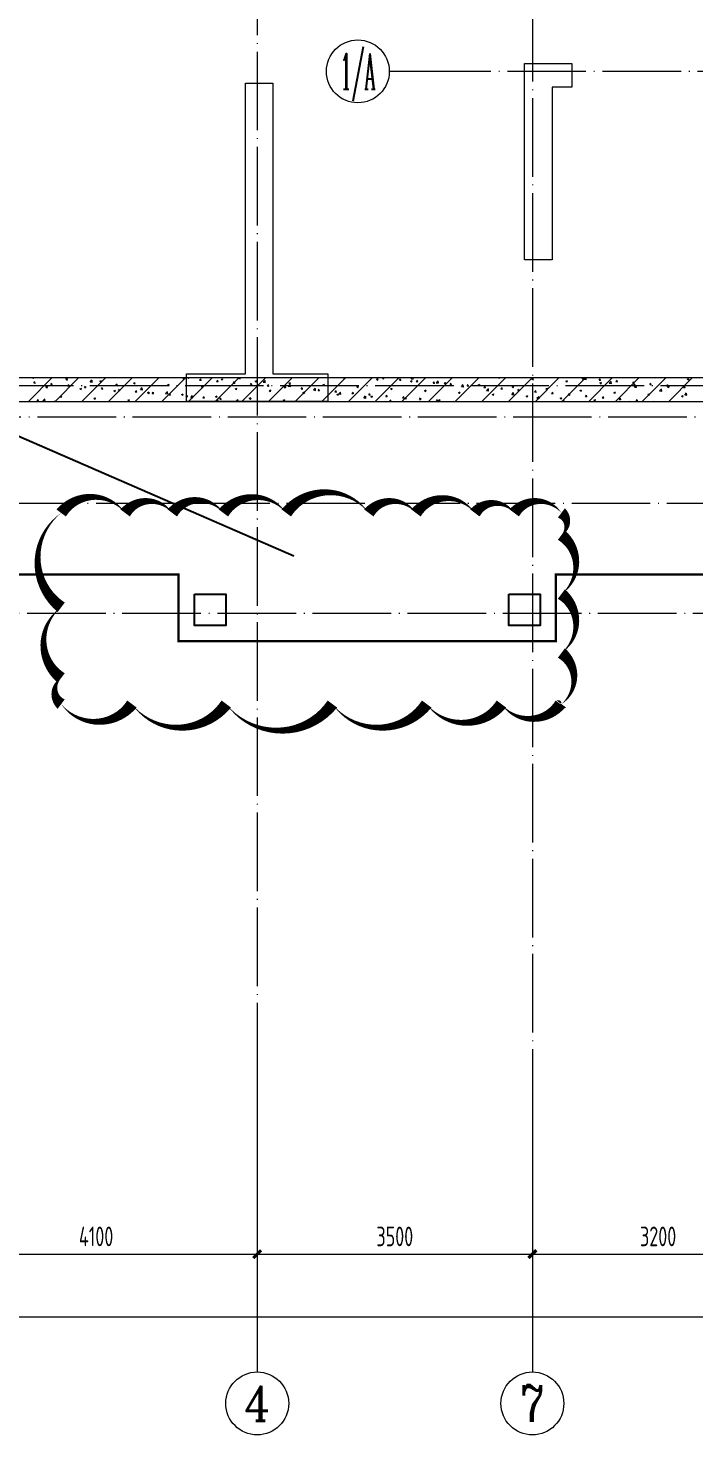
# Model space of a CAD drawing. Extents: x 5874492 to 7194610, y -939842 to -279257.
# Drawn here: x 6098328 to 6106797, y -584928 to -567029 of the extents above; entities that cross this region are included whole.
import ezdxf
from ezdxf.enums import TextEntityAlignment as Align

# ---------------------------------------------------------------- set-up
doc = ezdxf.new("R2010")
doc.units = 0
doc.header["$LTSCALE"] = 1000
doc.linetypes.add('DOTE', pattern=[2.42, 2, -0.2, 0.02, -0.2])
for name, color, linetype, lineweight in [('A-标注-内部轴号', 105, 'Continuous', 15), ('A-标注-轴号', 3, 'Continuous', 15), ('A-标注-轴号文字', 7, 'Continuous', 15), ('A-轴线-塔楼', 1, 'DOTE', 9), ('A-轴线-隔墙', 41, 'DOTE', 9), ('S-基础-BASE-CON', 2, 'Continuous', 20), ('S-基础-DQ', 6, 'Continuous', 20), ('S-基础-HATCH', 251, 'Continuous', 20), ('S-墙柱-WALL', 6, 'Continuous', 20), ('S-轴网-轴号', 3, 'Continuous', 20), ('S-轴网-轴线', 1, 'DOTE', 9)]:
    doc.layers.add(name, color=color, linetype=linetype, lineweight=lineweight)
doc.layers.add('S-活动层-非打印1', color=170, linetype='Continuous', plot=False)
doc.styles.add('_TCH_AXIS', font='COMPLEX.shx', dxfattribs={"bigfont": 'hztxt.shx'})
doc.styles.add('COMPLEX', font='COMPLEX')
doc.styles.add('TSSD_REIN_T3', font='tssdeng.shx', dxfattribs={"width": 0.7, "bigfont": 'hztxt.shx'})
doc.dimstyles.new('_TCH_ARCH&&100', dxfattribs={"dimtxt": 250, "dimasz": 100, "dimexe": 100, "dimexo": 100, "dimgap": 100, "dimtad": 1, "dimdec": 0, "dimzin": 0, "dimdsep": 46, "dimtxsty": 'TSSD_REIN_T3', "dimblk": 'ARCHTICK', "dimcen": 0.09, "dimclrt": 7, "dimazin": 2, "dimtfac": 1, "dimtdec": 0, "dimtix": 1, "dimtmove": 2, "dimatfit": 3, "dimfxl": 0, "dimtolj": 1, "dimtzin": 0, "dimarcsym": 0})

# ---------------------------------------------------------------- blocks, each defined once
blk = doc.blocks.new('A$C7008057F')
at = {"layer": 'S-基础-BASE-CON', "const_width": 30}
blk.add_lwpolyline([(-12960, -4950), (-12960, -17400), (-1700, -17400), (-1700, -18250), (3100, -18250), (3100, -17400), (9000, -17400), (9000, -17400), (13600, -17400), (13600, -17400)], dxfattribs=at)
blk = doc.blocks.new('A$C443D77DC')
at = {"ltscale": 0.5}
for points in [[(9400, -2650), (9800, -2650), (9800, -3050), (9400, -3050)], [(13400, -2650), (13800, -2650), (13800, -3050), (13400, -3050)]]:
    blk.add_lwpolyline(points, close=True, dxfattribs=at)
blk = doc.blocks.new('sfdgjhgfhgkjhk')
at = {"layer": 'S-基础-DQ'}
for points in [[(6945492, 358792), (6945492, 356336), (6963809, 356336), (6963809, 354236), (6966809, 354236), (6966809, 354586), (6971909, 354586), (6971909, 347036), (6977909, 347036), (6977909, 339686), (6931592, 339686), (6931592, 336294)], [(6931892, 336294), (6931892, 339386), (6978209, 339386), (6978209, 347336), (6972209, 347336), (6972209, 354886), (6966509, 354886), (6966509, 354536), (6964109, 354536), (6964109, 356636), (6945792, 356636), (6945792, 358792)]]:
    blk.add_lwpolyline(points, dxfattribs=at)
at = {"layer": 'S-基础-HATCH'}
for p, q in [((6938198, 339386), (6938498, 339686)), ((6938251, 339686), (6938257, 339682)), ((6938258, 339678), (6938261, 339686)), ((6938266, 339621), (6938281, 339638)), ((6938266, 339621), (6938284, 339619)), ((6938285, 339616), (6938281, 339635)), ((6938421, 339571), (6938442, 339579)), ((6938421, 339571), (6938436, 339561)), ((6938437, 339558), (6938443, 339576)), ((6938482, 339602), (6938496, 339619)), ((6938482, 339602), (6938499, 339600)), ((6938500, 339597), (6938497, 339616)), ((6938537, 339386), (6938837, 339686)), ((6938664, 339686), (6938689, 339682)), ((6938674, 339668), (6938695, 339676)), ((6938674, 339668), (6938688, 339658)), ((6938690, 339679), (6938689, 339686)), ((6938689, 339654), (6938695, 339672)), ((6938697, 339583), (6938711, 339600)), ((6938697, 339583), (6938715, 339581)), ((6938715, 339578), (6938712, 339597)), ((6938853, 339547), (6938874, 339555)), ((6938853, 339547), (6938868, 339537)), ((6938868, 339533), (6938874, 339552)), ((6938877, 339386), (6939177, 339686)), ((6938912, 339564), (6938926, 339581)), ((6938912, 339564), (6938930, 339563)), ((6938930, 339559), (6938927, 339578)), ((6938983, 339637), (6939006, 339661)), ((6938983, 339637), (6939010, 339632)), ((6939010, 339630), (6939007, 339658)), ((6939105, 339644), (6939126, 339652)), ((6939105, 339644), (6939120, 339634)), ((6939120, 339630), (6939126, 339648)), ((6939127, 339545), (6939142, 339563)), ((6939127, 339545), (6939145, 339544)), ((6939146, 339541), (6939142, 339559)), ((6939216, 339386), (6939516, 339686)), ((6939303, 339587), (6939326, 339611)), ((6939303, 339587), (6939330, 339583)), ((6939330, 339580), (6939327, 339608)), ((6939342, 339527), (6939357, 339544)), ((6939536, 339620), (6939557, 339628)), ((6939536, 339620), (6939551, 339610)), ((6939551, 339606), (6939557, 339624)), ((6939556, 339386), (6939856, 339686)), ((6939623, 339537), (6939647, 339562)), ((6939651, 339530), (6939647, 339559)), ((6939895, 339386), (6940195, 339686)), ((6939967, 339596), (6939988, 339604)), ((6939967, 339596), (6939982, 339585)), ((6939983, 339582), (6939989, 339600)), ((6940161, 339677), (6940169, 339686)), ((6940161, 339677), (6940179, 339675)), ((6940180, 339672), (6940177, 339686)), ((6940228, 339686), (6940234, 339682)), ((6940235, 339679), (6940237, 339686)), ((6940235, 339386), (6940535, 339686)), ((6940376, 339658), (6940391, 339675)), ((6940376, 339658), (6940394, 339657)), ((6940395, 339653), (6940392, 339672)), ((6940398, 339572), (6940419, 339580)), ((6940398, 339572), (6940413, 339561)), ((6940414, 339558), (6940420, 339576)), ((6940574, 339386), (6940874, 339686)), ((6940592, 339639), (6940606, 339657)), ((6940592, 339639), (6940610, 339638)), ((6940610, 339634), (6940607, 339653)), ((6940650, 339668), (6940671, 339676)), ((6940650, 339668), (6940665, 339658)), ((6940666, 339655), (6940672, 339673)), ((6940807, 339620), (6940821, 339638)), ((6940807, 339620), (6940825, 339619)), ((6940825, 339616), (6940822, 339634)), ((6940829, 339548), (6940850, 339556)), ((6940829, 339548), (6940844, 339537)), ((6940845, 339534), (6940851, 339552)), ((6940864, 339681), (6940869, 339686)), ((6940864, 339681), (6940891, 339676)), ((6940891, 339674), (6940890, 339686)), ((6940913, 339386), (6941213, 339686)), ((6941022, 339602), (6941036, 339619)), ((6941022, 339602), (6941040, 339600)), ((6941041, 339597), (6941037, 339616)), ((6941081, 339644), (6941102, 339652)), ((6941081, 339644), (6941096, 339634)), ((6941097, 339631), (6941103, 339649)), ((6941184, 339631), (6941208, 339655)), ((6941184, 339631), (6941211, 339627)), ((6941212, 339624), (6941208, 339652)), ((6941237, 339583), (6941252, 339600)), ((6941237, 339583), (6941255, 339581)), ((6941256, 339578), (6941252, 339597)), ((6941253, 339386), (6941553, 339686)), ((6941452, 339564), (6941467, 339581)), ((6941452, 339564), (6941470, 339562)), ((6941471, 339559), (6941468, 339578)), ((6941504, 339581), (6941528, 339606)), ((6941504, 339581), (6941531, 339577)), ((6941512, 339620), (6941533, 339628)), ((6941512, 339620), (6941527, 339610)), ((6941528, 339607), (6941534, 339625)), ((6941532, 339574), (6941528, 339603)), ((6941592, 339386), (6941892, 339686)), ((6941668, 339545), (6941682, 339562)), ((6941668, 339545), (6941685, 339544)), ((6941686, 339540), (6941683, 339559)), ((6941825, 339532), (6941848, 339556)), ((6941852, 339525), (6941849, 339553)), ((6941883, 339526), (6941897, 339544)), ((6941932, 339386), (6942232, 339686)), ((6941944, 339596), (6941965, 339604)), ((6941944, 339596), (6941958, 339586)), ((6941959, 339583), (6941965, 339601)), ((6942206, 339686), (6942211, 339683)), ((6942211, 339680), (6942213, 339686)), ((6942271, 339386), (6942571, 339686)), ((6942375, 339572), (6942396, 339580)), ((6942375, 339572), (6942390, 339562)), ((6942390, 339559), (6942396, 339577)), ((6942610, 339386), (6942910, 339686)), ((6942627, 339669), (6942648, 339677)), ((6942627, 339669), (6942642, 339659)), ((6942642, 339656), (6942648, 339674)), ((6942702, 339677), (6942710, 339686)), ((6942702, 339677), (6942720, 339675)), ((6942720, 339672), (6942718, 339686)), ((6942806, 339548), (6942827, 339556)), ((6942806, 339548), (6942821, 339538)), ((6942821, 339535), (6942827, 339553)), ((6942917, 339658), (6942931, 339675)), ((6942917, 339658), (6942935, 339656)), ((6942936, 339653), (6942932, 339672)), ((6942950, 339386), (6943250, 339686)), ((6943058, 339645), (6943079, 339653)), ((6943058, 339645), (6943073, 339635)), ((6943066, 339675), (6943076, 339686)), ((6943066, 339675), (6943092, 339671)), ((6943073, 339632), (6943080, 339650)), ((6943093, 339668), (6943091, 339686)), ((6943132, 339639), (6943147, 339656)), ((6943132, 339639), (6943150, 339637)), ((6943151, 339634), (6943147, 339653)), ((6943289, 339386), (6943589, 339686)), ((6943347, 339620), (6943362, 339637)), ((6943347, 339620), (6943365, 339619)), ((6943366, 339615), (6943362, 339634)), ((6943386, 339625), (6943409, 339650)), ((6943386, 339625), (6943412, 339621)), ((6943413, 339618), (6943410, 339647)), ((6943489, 339621), (6943510, 339629)), ((6943489, 339621), (6943504, 339611)), ((6943505, 339608), (6943511, 339626)), ((6943563, 339601), (6943577, 339619)), ((6943563, 339601), (6943580, 339600)), ((6943581, 339596), (6943578, 339615)), ((6943629, 339386), (6943929, 339686)), ((6943706, 339576), (6943729, 339600)), ((6943706, 339576), (6943733, 339571)), ((6943733, 339569), (6943730, 339597)), ((6943778, 339583), (6943792, 339600)), ((6943778, 339583), (6943796, 339581)), ((6943796, 339578), (6943793, 339596)), ((6943920, 339597), (6943941, 339605)), ((6943920, 339597), (6943935, 339587)), ((6943936, 339583), (6943942, 339602)), ((6943968, 339386), (6944268, 339686)), ((6943993, 339564), (6944007, 339581)), ((6943993, 339564), (6944011, 339562)), ((6944011, 339559), (6944008, 339578)), ((6944026, 339526), (6944049, 339550)), ((6944053, 339519), (6944050, 339547)), ((6944183, 339686), (6944187, 339684)), ((6944188, 339680), (6944190, 339686)), ((6944208, 339545), (6944223, 339562)), ((6944208, 339545), (6944226, 339543)), ((6944227, 339540), (6944223, 339559)), ((6944307, 339386), (6944607, 339686)), ((6944351, 339573), (6944372, 339581)), ((6944351, 339573), (6944366, 339563)), ((6944367, 339559), (6944373, 339578)), ((6944423, 339526), (6944438, 339543)), ((6944603, 339670), (6944624, 339678)), ((6944603, 339670), (6944618, 339660)), ((6944619, 339656), (6944625, 339674)), ((6944647, 339386), (6944947, 339686)), ((6944782, 339549), (6944803, 339557)), ((6944782, 339549), (6944797, 339539)), ((6944798, 339535), (6944804, 339554)), ((6944986, 339386), (6945286, 339686)), ((6945035, 339646), (6945056, 339654)), ((6945035, 339646), (6945049, 339636)), ((6945050, 339632), (6945056, 339650)), ((6945242, 339676), (6945250, 339686)), ((6945242, 339676), (6945260, 339675)), ((6945261, 339672), (6945258, 339686)), ((6945267, 339669), (6945283, 339686)), ((6945267, 339669), (6945294, 339665)), ((6945294, 339662), (6945292, 339686)), ((6945326, 339386), (6945626, 339686)), ((6945458, 339658), (6945472, 339675)), ((6945458, 339658), (6945475, 339656)), ((6945466, 339622), (6945487, 339630)), ((6945466, 339622), (6945481, 339611)), ((6945476, 339653), (6945473, 339672)), ((6945481, 339608), (6945487, 339626)), ((6945587, 339620), (6945610, 339644)), ((6945587, 339620), (6945614, 339615)), ((6945614, 339613), (6945611, 339641)), ((6945665, 339386), (6945965, 339686)), ((6945673, 339639), (6945687, 339656)), ((6945673, 339639), (6945691, 339637)), ((6945691, 339634), (6945688, 339653)), ((6945888, 339620), (6945902, 339637)), ((6945888, 339620), (6945906, 339618)), ((6945897, 339598), (6945918, 339606)), ((6945897, 339598), (6945912, 339587)), ((6945906, 339615), (6945903, 339634)), ((6945907, 339570), (6945931, 339594)), ((6945907, 339570), (6945934, 339566)), ((6945912, 339584), (6945918, 339602)), ((6945935, 339563), (6945931, 339591)), ((6946005, 339386), (6946305, 339686)), ((6946103, 339601), (6946118, 339618)), ((6946103, 339601), (6946121, 339600)), ((6946122, 339596), (6946118, 339615)), ((6946161, 339686), (6946164, 339684)), ((6946164, 339681), (6946166, 339686)), ((6946227, 339520), (6946251, 339545)), ((6946318, 339582), (6946333, 339600)), ((6946318, 339582), (6946336, 339581)), ((6946328, 339573), (6946349, 339582)), ((6946328, 339573), (6946343, 339563)), ((6946337, 339577), (6946333, 339596)), ((6946344, 339386), (6946644, 339686)), ((6946344, 339560), (6946350, 339578)), ((6946533, 339563), (6946548, 339581)), ((6946533, 339563), (6946551, 339562)), ((6946552, 339559), (6946549, 339577)), ((6946580, 339670), (6946601, 339678)), ((6946580, 339670), (6946595, 339660)), ((6946596, 339657), (6946602, 339675)), ((6938308, 339395), (6938322, 339412)), ((6938308, 339395), (6938326, 339393)), ((6938327, 339390), (6938323, 339409)), ((6938382, 339394), (6938406, 339418)), ((6938382, 339394), (6938409, 339390)), ((6938410, 339387), (6938406, 339416)), ((6938531, 339386), (6938538, 339393)), ((6938539, 339386), (6938538, 339390)), ((6938601, 339450), (6938622, 339458)), ((6938601, 339450), (6938615, 339440)), ((6938616, 339437), (6938622, 339455)), ((6939032, 339426), (6939053, 339434)), ((6939032, 339426), (6939047, 339416)), ((6939047, 339413), (6939053, 339431)), ((6939284, 339523), (6939305, 339531)), ((6939284, 339523), (6939299, 339513)), ((6939299, 339509), (6939305, 339528)), ((6939342, 339527), (6939360, 339525)), ((6939361, 339522), (6939357, 339540)), ((6939463, 339402), (6939484, 339410)), ((6939463, 339402), (6939478, 339392)), ((6939478, 339389), (6939484, 339407)), ((6939557, 339508), (6939572, 339525)), ((6939557, 339508), (6939575, 339506)), ((6939576, 339503), (6939573, 339522)), ((6939623, 339537), (6939650, 339533)), ((6939715, 339499), (6939736, 339507)), ((6939715, 339499), (6939730, 339489)), ((6939730, 339485), (6939737, 339504)), ((6939773, 339489), (6939787, 339506)), ((6939773, 339489), (6939791, 339487)), ((6939791, 339484), (6939788, 339503)), ((6939943, 339488), (6939967, 339512)), ((6939943, 339488), (6939970, 339483)), ((6939971, 339481), (6939967, 339509)), ((6939988, 339470), (6940002, 339487)), ((6939988, 339470), (6940006, 339469)), ((6940006, 339465), (6940003, 339484)), ((6940146, 339475), (6940167, 339483)), ((6940146, 339475), (6940161, 339465)), ((6940162, 339461), (6940168, 339480)), ((6940203, 339451), (6940217, 339469)), ((6940203, 339451), (6940221, 339450)), ((6940222, 339446), (6940218, 339465)), ((6940264, 339438), (6940287, 339462)), ((6940264, 339438), (6940290, 339434)), ((6940291, 339431), (6940288, 339459)), ((6940418, 339432), (6940433, 339450)), ((6940418, 339432), (6940436, 339431)), ((6940437, 339428), (6940433, 339446)), ((6940577, 339451), (6940598, 339459)), ((6940577, 339451), (6940592, 339441)), ((6940584, 339388), (6940607, 339413)), ((6940584, 339388), (6940598, 339386)), ((6940593, 339437), (6940599, 339455)), ((6940610, 339386), (6940608, 339410)), ((6940633, 339414), (6940648, 339431)), ((6940633, 339414), (6940651, 339412)), ((6940652, 339409), (6940648, 339428)), ((6940848, 339395), (6940863, 339412)), ((6940848, 339395), (6940866, 339393)), ((6940867, 339390), (6940864, 339409)), ((6941008, 339427), (6941029, 339435)), ((6941008, 339427), (6941023, 339417)), ((6941024, 339413), (6941030, 339431)), ((6941072, 339386), (6941078, 339393)), ((6941079, 339386), (6941079, 339390)), ((6941260, 339523), (6941281, 339532)), ((6941260, 339523), (6941275, 339513)), ((6941276, 339510), (6941282, 339528)), ((6941439, 339403), (6941460, 339411)), ((6941439, 339403), (6941454, 339393)), ((6941455, 339389), (6941461, 339407)), ((6941691, 339499), (6941712, 339508)), ((6941691, 339499), (6941706, 339489)), ((6941707, 339486), (6941713, 339504)), ((6941825, 339532), (6941851, 339527)), ((6941883, 339526), (6941901, 339525)), ((6941890, 339386), (6941892, 339387)), ((6941901, 339521), (6941898, 339540)), ((6942098, 339508), (6942112, 339525)), ((6942098, 339508), (6942116, 339506)), ((6942117, 339503), (6942113, 339521)), ((6942123, 339475), (6942144, 339483)), ((6942123, 339475), (6942138, 339465)), ((6942138, 339462), (6942144, 339480)), ((6942145, 339482), (6942168, 339506)), ((6942145, 339482), (6942171, 339478)), ((6942172, 339475), (6942169, 339503)), ((6942313, 339489), (6942328, 339506)), ((6942313, 339489), (6942331, 339487)), ((6942332, 339484), (6942328, 339503)), ((6942465, 339432), (6942488, 339457)), ((6942465, 339432), (6942492, 339428)), ((6942492, 339425), (6942489, 339454)), ((6942528, 339470), (6942543, 339487)), ((6942528, 339470), (6942546, 339468)), ((6942547, 339465), (6942543, 339484)), ((6942554, 339451), (6942575, 339459)), ((6942554, 339451), (6942569, 339441)), ((6942569, 339438), (6942575, 339456)), ((6942743, 339451), (6942758, 339468)), ((6942743, 339451), (6942761, 339449)), ((6942762, 339446), (6942759, 339465)), ((6942788, 339386), (6942808, 339407)), ((6942811, 339386), (6942809, 339404)), ((6942959, 339432), (6942973, 339449)), ((6942959, 339432), (6942977, 339431)), ((6942977, 339427), (6942974, 339446)), ((6942985, 339427), (6943006, 339435)), ((6942985, 339427), (6943000, 339417)), ((6943000, 339414), (6943007, 339432)), ((6943174, 339413), (6943188, 339431)), ((6943174, 339413), (6943192, 339412)), ((6943192, 339408), (6943189, 339427)), ((6943237, 339524), (6943258, 339532)), ((6943237, 339524), (6943252, 339514)), ((6943253, 339511), (6943259, 339529)), ((6943389, 339395), (6943403, 339412)), ((6943389, 339395), (6943407, 339393)), ((6943408, 339390), (6943404, 339408)), ((6943416, 339403), (6943437, 339411)), ((6943416, 339403), (6943431, 339393)), ((6943432, 339390), (6943438, 339408)), ((6943613, 339386), (6943619, 339393)), ((6943620, 339386), (6943619, 339390)), ((6943668, 339500), (6943689, 339508)), ((6943668, 339500), (6943683, 339490)), ((6943684, 339487), (6943690, 339505)), ((6943865, 339386), (6943868, 339387)), ((6944026, 339526), (6944053, 339522)), ((6944099, 339476), (6944120, 339484)), ((6944099, 339476), (6944114, 339466)), ((6944115, 339463), (6944121, 339481)), ((6944346, 339476), (6944370, 339501)), ((6944346, 339476), (6944373, 339472)), ((6944374, 339469), (6944370, 339498)), ((6944423, 339526), (6944441, 339525)), ((6944442, 339521), (6944438, 339540)), ((6944530, 339452), (6944551, 339460)), ((6944530, 339452), (6944545, 339442)), ((6944546, 339439), (6944552, 339457)), ((6944638, 339507), (6944653, 339524)), ((6944638, 339507), (6944656, 339506)), ((6944657, 339502), (6944654, 339521)), ((6944666, 339427), (6944690, 339451)), ((6944666, 339427), (6944693, 339422)), ((6944694, 339420), (6944690, 339448)), ((6944854, 339488), (6944868, 339506)), ((6944854, 339488), (6944872, 339487)), ((6944872, 339484), (6944869, 339502)), ((6944962, 339428), (6944983, 339436)), ((6944962, 339428), (6944976, 339418)), ((6944977, 339415), (6944983, 339433)), ((6944995, 339386), (6945010, 339401)), ((6945012, 339386), (6945011, 339398)), ((6945069, 339470), (6945083, 339487)), ((6945069, 339470), (6945087, 339468)), ((6945087, 339465), (6945084, 339484)), ((6945214, 339525), (6945235, 339533)), ((6945214, 339525), (6945229, 339515)), ((6945229, 339511), (6945235, 339530)), ((6945284, 339451), (6945298, 339468)), ((6945284, 339451), (6945302, 339449)), ((6945303, 339446), (6945299, 339465)), ((6945393, 339404), (6945414, 339412)), ((6945393, 339404), (6945408, 339394)), ((6945408, 339391), (6945414, 339409)), ((6945499, 339432), (6945514, 339449)), ((6945499, 339432), (6945517, 339430)), ((6945518, 339427), (6945514, 339446)), ((6945645, 339501), (6945666, 339509)), ((6945645, 339501), (6945660, 339491)), ((6945660, 339487), (6945666, 339506)), ((6945714, 339413), (6945729, 339430)), ((6945714, 339413), (6945732, 339412)), ((6945733, 339408), (6945729, 339427)), ((6945840, 339386), (6945845, 339388)), ((6945929, 339394), (6945944, 339412)), ((6945929, 339394), (6945947, 339393)), ((6945948, 339389), (6945945, 339408)), ((6946076, 339477), (6946097, 339485)), ((6946076, 339477), (6946091, 339467)), ((6946091, 339463), (6946098, 339481)), ((6946154, 339386), (6946159, 339393)), ((6946160, 339386), (6946160, 339389)), ((6946227, 339520), (6946254, 339516)), ((6946255, 339513), (6946251, 339542)), ((6946507, 339453), (6946528, 339461)), ((6946507, 339453), (6946522, 339443)), ((6946523, 339439), (6946529, 339457)), ((6946548, 339471), (6946571, 339495)), ((6946548, 339471), (6946574, 339466)), ((6946575, 339464), (6946572, 339492))]:
    blk.add_line(p, q, dxfattribs=at)
blk = doc.blocks.new('_AXISO')
blk.add_circle((0, 0), 0.5)
at = {"layer": 'S-轴网-轴号', "style": 'COMPLEX', "width": 1.041667}
blk.add_attdef('A', text='', height=0.56, dxfattribs=at).set_placement((-0.25, -0.28), (0.25, -0.28), align=Align.FIT)
blk = doc.blocks.new('_ArchTick')
at = {"color": 0, "linetype": 'ByBlock', "const_width": 0.4}
blk.add_lwpolyline([(-0.5, -0.5), (0.5, 0.5)], dxfattribs=at)
blk = doc.blocks.new('*D2416')
at = {"layer": 'A-标注-轴号', "color": 0, "lineweight": -2}
for p, q in [((0, -8649), (0, -11949)), ((47200, -8649), (47200, -11949)), ((0, -11849), (47200, -11849))]:
    blk.add_line(p, q, dxfattribs=at)
at = {"layer": 'Defpoints', "color": 0}
for p in [(0, -8549), (47200, -8549), (47200, -11849)]:
    blk.add_point(p, dxfattribs=at)
at = {"layer": 'A-标注-轴号', "color": 0, "lineweight": -2, "xscale": 100, "yscale": 100, "zscale": 100, "rotation": 180}
blk.add_blockref('_ArchTick', (0, -11849), dxfattribs=at)
at = {"layer": 'A-标注-轴号', "color": 0, "lineweight": -2, "xscale": 100, "yscale": 100, "zscale": 100}
blk.add_blockref('_ArchTick', (47200, -11849), dxfattribs=at)
at = {"layer": 'A-标注-轴号', "color": 7, "insert": (23043, -11574), "char_height": 250, "attachment_point": 5, "style": 'TSSD_REIN_T3'}
blk.add_mtext('\\A1;47200', dxfattribs=at)
blk = doc.blocks.new('*D2419')
at = {"layer": 'A-标注-轴号', "color": 0, "lineweight": -2}
for p, q in [((6100, -8649), (6100, -11149)), ((10200, -8649), (10200, -11149)), ((6100, -11049), (10200, -11049))]:
    blk.add_line(p, q, dxfattribs=at)
at = {"layer": 'Defpoints', "color": 0}
for p in [(6100, -8549), (10200, -8549), (10200, -11049)]:
    blk.add_point(p, dxfattribs=at)
at = {"layer": 'A-标注-轴号', "color": 0, "lineweight": -2, "xscale": 100, "yscale": 100, "zscale": 100, "rotation": 180}
blk.add_blockref('_ArchTick', (6100, -11049), dxfattribs=at)
at = {"layer": 'A-标注-轴号', "color": 0, "lineweight": -2, "xscale": 100, "yscale": 100, "zscale": 100}
blk.add_blockref('_ArchTick', (10200, -11049), dxfattribs=at)
at = {"layer": 'A-标注-轴号', "color": 7, "insert": (8150, -10824), "char_height": 250, "attachment_point": 5, "style": 'TSSD_REIN_T3'}
blk.add_mtext('\\A1;4100', dxfattribs=at)
blk = doc.blocks.new('*D2420')
at = {"layer": 'A-标注-轴号', "color": 0, "lineweight": -2}
for p, q in [((10200, -8649), (10200, -11149)), ((13700, -8649), (13700, -11149)), ((10200, -11049), (13700, -11049))]:
    blk.add_line(p, q, dxfattribs=at)
at = {"layer": 'Defpoints', "color": 0}
for p in [(10200, -8549), (13700, -8549), (13700, -11049)]:
    blk.add_point(p, dxfattribs=at)
at = {"layer": 'A-标注-轴号', "color": 0, "lineweight": -2, "xscale": 100, "yscale": 100, "zscale": 100, "rotation": 180}
blk.add_blockref('_ArchTick', (10200, -11049), dxfattribs=at)
at = {"layer": 'A-标注-轴号', "color": 0, "lineweight": -2, "xscale": 100, "yscale": 100, "zscale": 100}
blk.add_blockref('_ArchTick', (13700, -11049), dxfattribs=at)
at = {"layer": 'A-标注-轴号', "color": 7, "insert": (11950, -10824), "char_height": 250, "attachment_point": 5, "style": 'TSSD_REIN_T3'}
blk.add_mtext('\\A1;3500', dxfattribs=at)
blk = doc.blocks.new('*D2421')
at = {"layer": 'A-标注-轴号', "color": 0, "lineweight": -2}
for p, q in [((13700, -8649), (13700, -11149)), ((16900, -8649), (16900, -11149)), ((13700, -11049), (16900, -11049))]:
    blk.add_line(p, q, dxfattribs=at)
at = {"layer": 'Defpoints', "color": 0}
for p in [(13700, -8549), (16900, -8549), (16900, -11049)]:
    blk.add_point(p, dxfattribs=at)
at = {"layer": 'A-标注-轴号', "color": 0, "lineweight": -2, "xscale": 100, "yscale": 100, "zscale": 100, "rotation": 180}
blk.add_blockref('_ArchTick', (13700, -11049), dxfattribs=at)
at = {"layer": 'A-标注-轴号', "color": 0, "lineweight": -2, "xscale": 100, "yscale": 100, "zscale": 100}
blk.add_blockref('_ArchTick', (16900, -11049), dxfattribs=at)
at = {"layer": 'A-标注-轴号', "color": 7, "insert": (15300, -10824), "char_height": 250, "attachment_point": 5, "style": 'TSSD_REIN_T3'}
blk.add_mtext('\\A1;3200', dxfattribs=at)
blk = doc.blocks.new('A$C3FF375C5')
at = {"layer": 'A-标注-内部轴号'}
blk.add_line((13158.2, 4000), (11880, 4000), dxfattribs=at)
at = {"layer": 'A-标注-轴号'}
for p, q in [((10200, -8548.9), (10200, -12548.9)), ((13700, -8548.9), (13700, -12548.9))]:
    blk.add_line(p, q, dxfattribs=at)
at = {"layer": 'A-轴线-塔楼', "linetype": 'DOTE', "ltscale": 0.5}
for p, q in [((10200, 10300), (10200, -8548.9)), ((13700, 8500), (13700, -8548.9)), ((33741.8, 4000), (12955.9, 4000)), ((59891.4, 0), (-2283.6, 0)), ((25213.3, -2900), (-2283.6, -2900))]:
    blk.add_line(p, q, dxfattribs=at)
at = {"layer": 'A-轴线-隔墙', "ltscale": 0.5}
for p, q in [((33814.3, -400), (-2283.6, -400)), ((38190.5, -1500), (-2283.6, -1500))]:
    blk.add_line(p, q, dxfattribs=at)
at = {"layer": 'A-标注-内部轴号'}
ref = blk.add_blockref('_AXISO', (11480, 4000), dxfattribs=dict(at, xscale=800, yscale=800, zscale=800))
ref.add_attrib('A', '1/A', dxfattribs={"layer": 'A-标注-轴号文字', "ltscale": 0.2, "height": 452.55, "style": '_TCH_AXIS', "width": 0.381818}).set_placement((11253.8, 3773.7), (11706.3, 3773.7), align=Align.FIT)
at = {"layer": 'A-标注-轴号'}
ref = blk.add_blockref('_AXISO', (10200, -12948.9), dxfattribs=dict(at, xscale=800, yscale=800, zscale=800))
ref.add_attrib('A', '4', dxfattribs={"layer": 'A-标注-轴号文字', "ltscale": 0.2, "height": 445.4, "style": '_TCH_AXIS'}).set_placement((10030.3, -13171.6), (10369.7, -13171.6), align=Align.FIT)
ref = blk.add_blockref('_AXISO', (13700, -12948.9), dxfattribs=dict(at, xscale=800, yscale=800, zscale=800))
ref.add_attrib('A', '7', dxfattribs={"layer": 'A-标注-轴号文字', "ltscale": 0.2, "height": 465.9, "style": '_TCH_AXIS'}).set_placement((13544.7, -13181.9), (13855.3, -13181.9), align=Align.FIT)
dim = blk.add_linear_dim(base=(47199.9, -11848.9), p1=(0, -8548.9), p2=(47199.9, -8548.9), angle=0, dimstyle='_TCH_ARCH&&100', dxfattribs=at)
dim.commit()
dim.dimension.update_dxf_attribs({"geometry": '*D2416', "text_midpoint": (23042.7, -11573.9), "dimtype": 129})
for p1, p2, picture, middle in [((6100, -8548.9), (10200, -8548.9), '*D2419', (8150, -10823.9)), ((10200, -8548.9), (13700, -8548.9), '*D2420', (11950, -10823.9)), ((13700, -8548.9), (16900, -8548.9), '*D2421', (15300, -10823.9))]:
    dim = blk.add_aligned_dim(p1=p1, p2=p2, distance=-2500, dimstyle='_TCH_ARCH&&100', dxfattribs=at)
    dim.commit()
    dim.dimension.update_dxf_attribs({"geometry": picture, "text_midpoint": middle})

msp = doc.modelspace()

# ---------------------------------------------------------------- linework, layer by layer
at = {"layer": 'S-墙柱-WALL'}
for points in [[(6104993, -569978.8), (6104643, -569978.8), (6104643, -567478.8), (6105243, -567478.8), (6105243, -567778.8), (6104993, -567778.8)], [(6102143, -571778.8), (6100343, -571778.8), (6100343, -571428.8), (6101093, -571428.8), (6101093, -571228.8), (6101093, -571228.8), (6101093, -567728.8), (6101443, -567728.8), (6101443, -571228.8), (6101443, -571228.8), (6101443, -571428.8), (6102143, -571428.8)]]:
    msp.add_lwpolyline(points, close=True, dxfattribs=at)
at = {"layer": 'S-活动层-非打印1'}
msp.add_lwpolyline([(6106214.8, -505152.8), (6045181.4, -549140.7), (6101706.9, -573741.4)], dxfattribs=at)
msp.add_lwpolyline([(6098748.9, -573197.5, 0, 150, 0.5), (6098748.9, -574397.5, 0, 150, 0.5), (6098748.9, -575297.5, 0, 150, 0.5), (6098748.9, -575629.2, 0, 150, 0.5), (6099648.9, -575629.2, 0, 150, 0.5), (6100848.9, -575629.2, 0, 150, 0.5), (6102198.9, -575629.2, 0, 150, 0.5), (6103398.9, -575629.2, 0, 150, 0.5), (6104348.9, -575629.2, 0, 150, 0.5), (6105098.9, -575629.2, 0, 150, 0.5), (6105112.2, -575629.2, 0, 150, 0.5), (6105112.2, -574979.2, 0, 150, 0.5), (6105112.2, -574229.2, 0, 150, 0.5), (6105112.2, -573479.2, 0, 150, 0.5), (6105112.2, -573197.5, 0, 150, 0.5), (6104512.2, -573197.5, 0, 150, 0.5), (6104012.2, -573197.5, 0, 150, 0.5), (6103262.2, -573197.5, 0, 150, 0.5), (6102662.2, -573197.5, 0, 150, 0.5), (6101612.2, -573197.5, 0, 150, 0.5), (6100812.2, -573197.5, 0, 150, 0.5), (6100162.2, -573197.5, 0, 150, 0.5), (6099562.2, -573197.5, 0, 150, 0.5)], format="xyseb", close=True, dxfattribs=at)

# ---------------------------------------------------------------- block references
for name, p in [('sfdgjhgfhgkjhk', (-839866.2, -911164.9)), ('A$C7008057F', (6101943, -556578.8))]:
    msp.add_blockref(name, p)
at = {"ltscale": 0.2}
msp.add_blockref('A$C443D77DC', (6091043, -571578.8), dxfattribs=at)
at = {"layer": 'S-轴网-轴线', "ltscale": 0.2}
msp.add_blockref('A$C3FF375C5', (6091043, -571578.8), dxfattribs=at)

doc.saveas('drawing.dxf')
